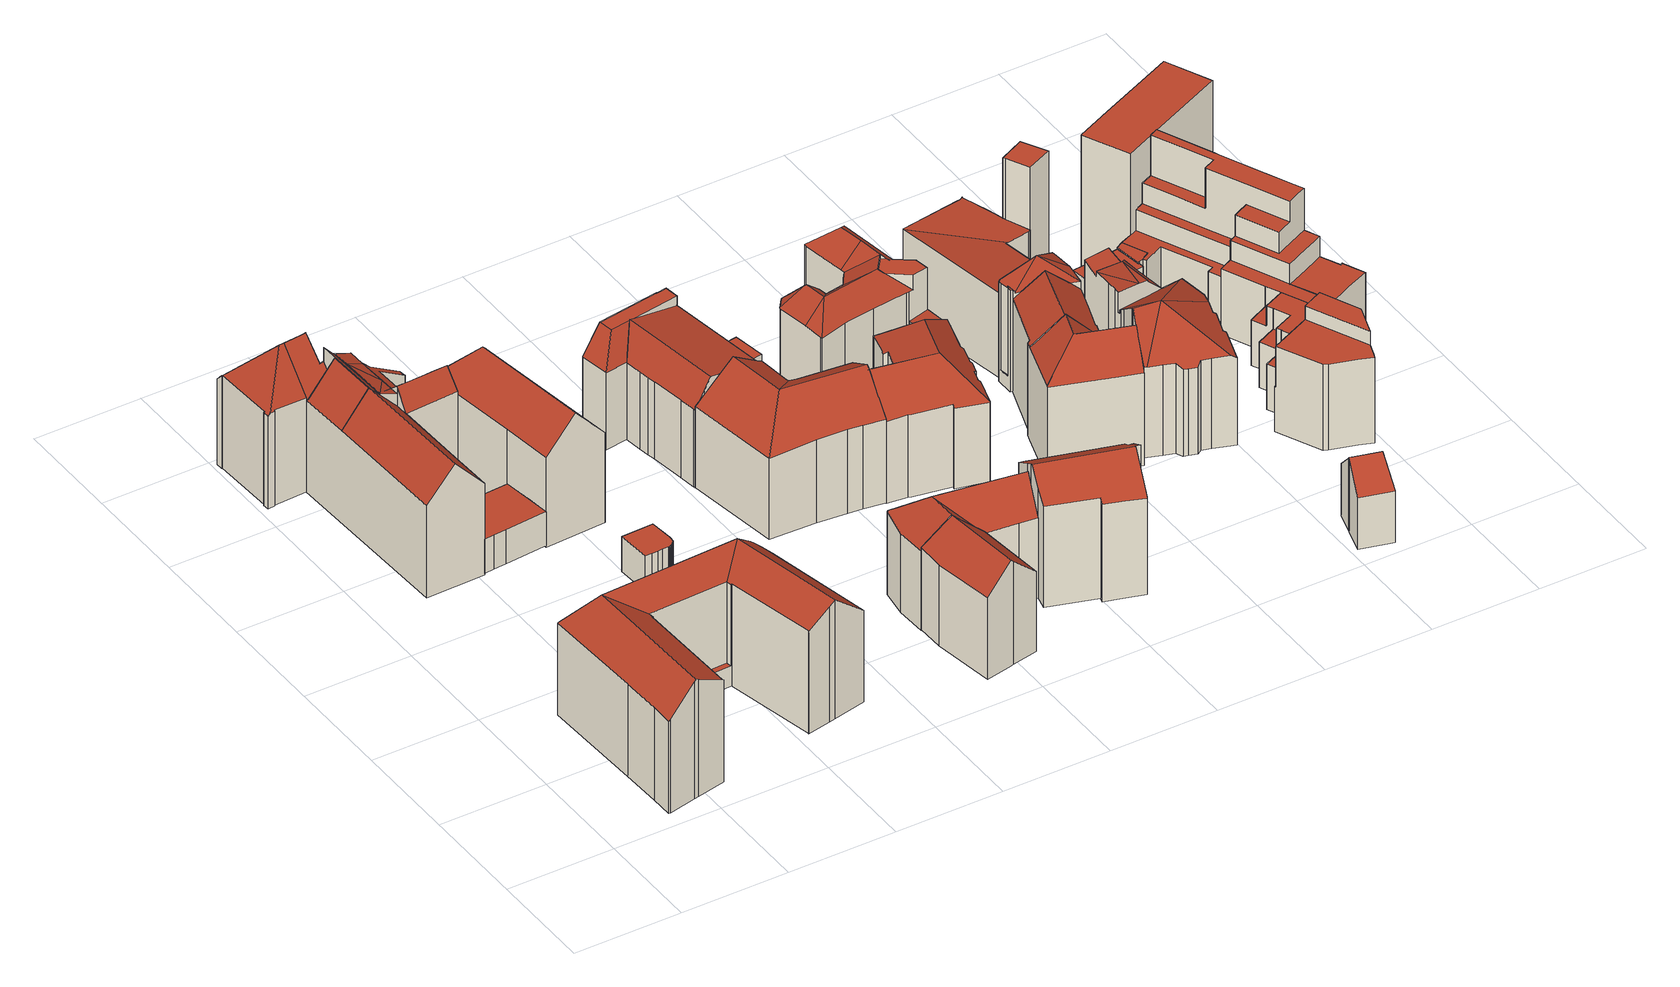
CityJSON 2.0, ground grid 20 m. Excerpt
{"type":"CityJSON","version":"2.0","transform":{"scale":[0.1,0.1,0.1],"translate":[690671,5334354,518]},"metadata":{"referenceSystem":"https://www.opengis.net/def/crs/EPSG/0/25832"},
"CityObjects":{
"building1":{"type":"Building","attributes":{"Gemeindeschluessel":"09162000","HoeheDach":"542.990","HoeheGrund":"519.610","Methode":"2000","NiedrigsteTraufeDesGebaeudes":"523.615","Geometrietyp2DReferenz":"3000","function":"31001_1000","roofType":"3100","measuredHeight":23.38,"storeysAboveGround":6},"geometry":[{"type":"MultiSurface","lod":"2","boundaries":[[[0,1,2,3]],[[4,5,6,7]],[[8,9,10,11]],[[12,3,2,13]],[[14,15,16,17,18,19,20,21,22,4,7,23,24,11,10,25,26,27,28,29,30]],[[26,25,31,32]],[[8,33,34,6,5,35,1,36,9]],[[37,38,3,12]],[[7,6,34,23]],[[0,39,32,31,36,1]],[[14,40,41,15]],[[14,30,42,43,40]],[[15,41,44,16]],[[27,45,46,28]],[[31,25,10,9,36]],[[13,2,47,48]],[[24,33,8,11]],[[49,50,18,17]],[[51,52,20,19]],[[21,53,54,22]],[[55,42,30,29]],[[27,26,32,39,45]],[[19,18,50,38,37,48,47,51]],[[23,34,33,24]],[[48,37,12,13]],[[46,55,29,28]],[[4,22,54,35,5]],[[49,44,41,40,43,0,3,38,50]],[[20,52,53,21]],[[16,44,49,17]],[[55,46,45,39,0,43,42]],[[51,47,2,1,35,54,53,52]]],"semantics":{"surfaces":[{"type":"RoofSurface"},{"type":"WallSurface"},{"type":"GroundSurface"}],"values":[0,1,1,1,2,1,0,1,1,0,1,1,1,1,1,1,1,1,1,1,1,1,1,1,0,1,1,0,1,1,0,0]}}]},
"building2":{"type":"Building","attributes":{"Gemeindeschluessel":"09162000","HoeheDach":"526.197","HoeheGrund":"519.450","Methode":"1000","NiedrigsteTraufeDesGebaeudes":"526.197","Geometrietyp2DReferenz":"3000","function":"31001_9998","roofType":"1000","measuredHeight":6.75},"geometry":[{"type":"MultiSurface","lod":"2","boundaries":[[[56,57,58,59,60,61,62,63]],[[64,63,62,65]],[[60,59,66,67,68,61]],[[69,57,56,70]],[[65,62,61,68]],[[70,56,63,64]],[[69,71,66,59,58,57]],[[71,69,70,64,65,68,67,66]]],"semantics":{"surfaces":[{"type":"RoofSurface"},{"type":"WallSurface"},{"type":"GroundSurface"}],"values":[0,1,1,1,1,1,1,2]}}]},
"building3":{"type":"Building","attributes":{"name":"Berufsfachschule","Gemeindeschluessel":"09162000","HoeheDach":"544.620","HoeheGrund":"519.213","Methode":"2000","NiedrigsteTraufeDesGebaeudes":"532.656","Geometrietyp2DReferenz":"3000","function":"31001_9998","roofType":"3200","measuredHeight":25.41,"storeysAboveGround":3},"geometry":[{"type":"MultiSurface","lod":"2","boundaries":[[[72,73,74,75,76]],[[77,78,79,80,81]],[[82,79,78,83,84,85,86]],[[87,88,89,90]],[[91,92,93,94]],[[95,96,97,98,99,100]],[[93,92,101,102,103,104]],[[105,106,74,73,107,108,109,110]],[[111,112,113,114,115,80,79,82,116,117,118,91,94,119,120,121,122,123,124,125,126,127,128,129,130,131,132,133,134,135,136,137,138,139,140,141,142,143,144,87,90]],[[145,146,86,147,103,102]],[[131,148,149,132]],[[127,150,151,128]],[[120,152,153,121]],[[154,75,74,106]],[[155,156,154,157,158,98,97,77,81]],[[143,159,160,144]],[[161,162,160,159,163]],[[136,135,164,165,166]],[[136,166,167,95,100,168,169,170,171,137]],[[123,172,173,124]],[[95,167,174,175,176,96]],[[133,177,178,134]],[[78,77,97,179,83]],[[109,108,180]],[[126,181,150,127]],[[157,182,183,99,158]],[[129,184,185,130]],[[137,171,186,138]],[[86,85,187,174,167,166,165,147]],[[119,188,152,120]],[[97,96,176,179]],[[116,146,145,117]],[[128,151,184,129]],[[182,106,105]],[[189,111,90,89,190]],[[191,192,169,168]],[[143,142,107,73,72,163,159]],[[87,144,160,162,88]],[[190,89,88,162,161]],[[155,115,114,156]],[[139,193,194,140]],[[194,195,141,140]],[[196,105,110,197,198,192]],[[158,99,98]],[[187,175,174]],[[182,105,196,183]],[[113,76,75,154,156,114]],[[99,183,191,168,100]],[[111,189,199,112]],[[179,176,83]],[[164,135,134,178]],[[118,117,145,102,101]],[[109,197,110]],[[83,176,175,187,84]],[[112,199,76,113]],[[187,85,84]],[[194,193,186,171,170,198,197,109,180,195]],[[122,121,153,200,201]],[[196,192,191]],[[125,202,181,126]],[[130,185,148,131]],[[183,196,191]],[[115,155,81,80]],[[147,200,153,152,188,104,103]],[[122,201,172,123]],[[124,173,202,125]],[[116,82,86,146]],[[186,193,139,138]],[[147,165,164,178,177,149,148,185,184,151,150,181,202,173,172,201,200]],[[170,169,192,198]],[[119,94,93,104,188]],[[154,106,182,157]],[[72,76,199,189,190,161,163]],[[132,149,177,133]],[[142,141,195,180,108,107]],[[118,101,92,91]]],"semantics":{"surfaces":[{"type":"WallSurface"},{"type":"RoofSurface"},{"type":"GroundSurface"}],"values":[0,0,0,0,0,1,1,1,2,1,0,0,0,1,1,0,1,0,0,0,0,0,1,0,0,0,0,0,1,0,0,0,0,0,0,1,0,0,1,0,0,0,0,0,0,1,0,0,0,0,0,0,0,1,0,0,1,0,1,0,0,1,0,1,0,0,0,0,1,0,0,0,1,0,0,0]}}]},
"building4":{"type":"Building","attributes":{"Gemeindeschluessel":"09162000","HoeheDach":"526.463","HoeheGrund":"519.605","Methode":"2000","NiedrigsteTraufeDesGebaeudes":"526.463","Geometrietyp2DReferenz":"3000","function":"31001_9998","roofType":"1000","measuredHeight":6.86,"storeysAboveGround":1},"geometry":[{"type":"MultiSurface","lod":"2","boundaries":[[[203,204,205,206]],[[207,208,209,210]],[[211,212,213,214]],[[215,216,217,218]],[[218,217,212,211]],[[210,209,219,220]],[[221,213,212,217,216,205,204,222,223,224,219,209,208,225,226,227,228]],[[229,222,204,203]],[[230,227,226,231]],[[232,230,231,233,207,210,220,234,235,229,203,206,215,218,211,214,236]],[[220,219,224,234]],[[235,223,222,229]],[[206,205,216,215]],[[236,221,228,232]],[[232,228,227,230]],[[233,225,208,207]],[[234,224,223,235]],[[231,226,225,233]],[[214,213,221,236]]],"semantics":{"surfaces":[{"type":"WallSurface"},{"type":"RoofSurface"},{"type":"GroundSurface"}],"values":[0,0,0,0,0,0,1,0,0,2,0,0,0,0,0,0,0,0,0]}}]},
"building5":{"type":"Building","attributes":{"Gemeindeschluessel":"09162000","HoeheDach":"540.506","HoeheGrund":"519.710","Methode":"1000","NiedrigsteTraufeDesGebaeudes":"535.408","Geometrietyp2DReferenz":"3000","function":"31001_9998","roofType":"3100","measuredHeight":20.8,"storeysAboveGround":5},"geometry":[{"type":"MultiSurface","lod":"2","boundaries":[[[237,238,239,240,241,242]],[[243,244,245,246,241,240,239,247,248]],[[247,249,250,248]],[[245,244,243,251,252,253]],[[248,250,251,243]],[[253,252,237,242,254]],[[245,253,254,246]],[[239,238,249,247]],[[252,251,250,249,238,237]],[[246,254,242,241]]],"semantics":{"surfaces":[{"type":"WallSurface"},{"type":"GroundSurface"},{"type":"RoofSurface"}],"values":[0,1,0,0,0,2,0,0,2,0]}}]},
"building6":{"type":"Building","attributes":{"Gemeindeschluessel":"09162000","HoeheDach":"540.410","HoeheGrund":"519.530","Methode":"2000","NiedrigsteTraufeDesGebaeudes":"534.969","Geometrietyp2DReferenz":"3000","function":"31001_9998","roofType":"3100","measuredHeight":20.88,"storeysAboveGround":5},"geometry":[{"type":"MultiSurface","lod":"2","boundaries":[[[255,256,257,258,259,260]],[[261,262,263,264]],[[265,266,267,268]],[[255,264,269,270,271,256]],[[259,272,273,274,260]],[[272,259,258,275]],[[266,265,274,273]],[[275,258,257,276]],[[277,271,270,278]],[[264,263,279,269]],[[280,255,260,274,265,268]],[[277,276,257,256,271]],[[277,278,279,263,262,267,266,273,272,275,276]],[[267,262,261,280,268]],[[280,261,264,255]],[[278,270,269,279]]],"semantics":{"surfaces":[{"type":"RoofSurface"},{"type":"WallSurface"},{"type":"GroundSurface"}],"values":[0,1,1,0,1,1,1,1,1,1,0,1,2,1,0,1]}}]},
"building7":{"type":"Building","attributes":{"Gemeindeschluessel":"09162000","HoeheDach":"541.495","HoeheGrund":"519.503","Methode":"2000","NiedrigsteTraufeDesGebaeudes":"535.380","Geometrietyp2DReferenz":"3000","function":"31001_1000","roofType":"3100","measuredHeight":21.99,"storeysAboveGround":5},"geometry":[{"type":"MultiSurface","lod":"2","boundaries":[[[281,282,283,284,285]],[[286,287,288,289]],[[290,291,292,293,294]],[[295,296,297,298,299]],[[300,301,302,303]],[[298,291,290,281,285,288,287,304,305,299]],[[306,307,303,302]],[[308,309,297,296]],[[295,299,305,310]],[[283,282,290,294,311]],[[298,297,309,312,313,291]],[[282,281,290]],[[314,312,309,308]],[[315,311,294,293]],[[316,315,293,292,317]],[[318,304,287,286]],[[312,314,301,300,313]],[[289,288,285,284]],[[295,310,318,286,289,284,283,311,315,316,306,302,301,314,308,296]],[[300,303,307,317,292,291,313]],[[310,305,304,318]],[[316,317,307,306]]],"semantics":{"surfaces":[{"type":"WallSurface"},{"type":"RoofSurface"},{"type":"GroundSurface"}],"values":[0,0,1,0,0,1,0,0,0,0,1,1,0,0,0,0,0,0,2,1,0,0]}}]},
"building8":{"type":"Building","attributes":{"Gemeindeschluessel":"09162000","HoeheDach":"539.800","HoeheGrund":"519.420","Methode":"2000","NiedrigsteTraufeDesGebaeudes":"522.670","Geometrietyp2DReferenz":"3000","function":"31001_1000","roofType":"3100","measuredHeight":20.38,"storeysAboveGround":6},"geometry":[{"type":"MultiSurface","lod":"2","boundaries":[[[319,320,321,322]],[[323,324,325,326]],[[327,328,329,330]],[[331,332,333,334]],[[335,336,322,337]],[[338,339,336,335]],[[340,341,342,343]],[[344,329,328,345,346,347,348,349,350,351,352,353,354,355,356,357,358,359,338,335,337,360,331,334,323,326]],[[361,362,363,364]],[[328,327,365,345]],[[347,366,367,348]],[[357,368,369,358]],[[344,326,325,370,371]],[[354,363,372,355]],[[322,336,339,373,369,368,319]],[[327,330,374,375,376,377,378,367,366,379,365]],[[350,377,376,351]],[[343,342,380]],[[381,376,382,362,361]],[[374,371,370,343,380,375]],[[345,365,379,346]],[[353,364,363,354]],[[351,376,381,352]],[[382,375,380]],[[360,383,332,331]],[[358,369,373,359]],[[343,370,325,324,333,332,383,321,320,340]],[[357,356,384,341,340,320,319,368]],[[355,372,384,356]],[[346,379,366,347]],[[353,352,381,361,364]],[[348,367,378,349]],[[376,375,382]],[[329,344,371,374,330]],[[362,382,380,342,341,384,372,363]],[[334,333,324,323]],[[359,373,339,338]],[[337,322,321,383,360]],[[349,378,377,350]]],"semantics":{"surfaces":[{"type":"WallSurface"},{"type":"GroundSurface"},{"type":"RoofSurface"}],"values":[0,0,0,0,0,0,0,1,2,0,0,0,0,0,2,2,0,0,2,2,0,0,0,0,0,0,2,0,0,0,0,0,0,0,2,0,0,0,0]}}]},
"building9":{"type":"Building","attributes":{"Gemeindeschluessel":"09162000","HoeheDach":"543.501","HoeheGrund":"519.580","Methode":"1000","NiedrigsteTraufeDesGebaeudes":"538.646","Geometrietyp2DReferenz":"3000","function":"31001_1000","roofType":"3100","measuredHeight":23.92,"storeysAboveGround":4},"geometry":[{"type":"MultiSurface","lod":"2","boundaries":[[[385,386,387,388,389,390]],[[391,392,393,394]],[[395,396,397,398,399,400]],[[401,402,403,404,392,391]],[[405,406,407,408]],[[388,387,409,410]],[[396,395,411,412,413,402,401,391,394,414,390,389,388,410,415,405,408,416,417,397]],[[393,392,404,403,418,419,386,385,420]],[[410,409,421,415]],[[394,393,420,414]],[[419,422,400,399,398,423,424,407,406,421,409,387,386]],[[423,398,397,417,416,424]],[[418,403,402,413,412,411,422,419]],[[415,421,406,405]],[[408,407,424,416]],[[414,420,385,390]],[[395,400,422,411]]],"semantics":{"surfaces":[{"type":"WallSurface"},{"type":"GroundSurface"},{"type":"RoofSurface"}],"values":[0,0,0,0,0,0,1,2,0,0,2,0,0,0,0,0,0]}}]},
"building10":{"type":"Building","attributes":{"Gemeindeschluessel":"09162000","HoeheDach":"541.280","HoeheGrund":"519.390","Methode":"2000","NiedrigsteTraufeDesGebaeudes":"534.861","Geometrietyp2DReferenz":"3000","function":"31001_1000","roofType":"3200","measuredHeight":21.89,"storeysAboveGround":4},"geometry":[{"type":"MultiSurface","lod":"2","boundaries":[[[425,426,427,428]],[[429,430,431,432]],[[433,434,435,436]],[[437,438,439,440]],[[430,441,439,438,442,443,444,445,446,447,431]],[[428,427,448,449,450,451]],[[452,453,454,455,456,457]],[[458,459,460,461]],[[462,463,464,448,427,426,465,466]],[[462,466,467,468]],[[469,470,471,472]],[[445,444,473,474,435,434,446]],[[442,475,461,460,443]],[[464,463,462,468,476,477,469,472,458,461,475,437,440,478,429,432,479,480,433,436,481,482,457,456,455,483,484,450,449,448]],[[443,460,459,471,470,485,486,467,466,465,426,425,487,444]],[[488,489,451,450,484,483]],[[472,471,459,458]],[[477,485,470,469]],[[478,440,439,441,430,429]],[[455,454,488,483]],[[476,486,485,477]],[[447,446,434,433,480,479]],[[474,473,452,457,482,481,436,435]],[[444,487,425,428,451,489,488,454,453,452,473]],[[475,442,438,437]],[[468,467,486,476]],[[432,431,447,479]]],"semantics":{"surfaces":[{"type":"RoofSurface"},{"type":"WallSurface"},{"type":"GroundSurface"}],"values":[0,1,1,1,0,1,1,1,1,1,1,0,1,2,0,1,1,1,1,1,1,1,1,0,1,1,1]}}]},
"building11":{"type":"Building","attributes":{"Gemeindeschluessel":"09162000","HoeheDach":"521.880","HoeheGrund":"519.436","Methode":"2000","NiedrigsteTraufeDesGebaeudes":"521.880","Geometrietyp2DReferenz":"3000","function":"31001_2000","roofType":"1000","measuredHeight":2.44},"geometry":[{"type":"MultiSurface","lod":"2","boundaries":[[[490,491,492,493]],[[494,495,491,490]],[[494,496,497,495]],[[496,493,492,497]],[[495,497,492,491]],[[496,494,490,493]]],"semantics":{"surfaces":[{"type":"WallSurface"},{"type":"RoofSurface"},{"type":"GroundSurface"}],"values":[0,0,0,0,1,2]}}]},
"building12":{"type":"Building","attributes":{"Gemeindeschluessel":"09162000","HoeheDach":"537.360","HoeheGrund":"519.510","Methode":"2000","NiedrigsteTraufeDesGebaeudes":"533.496","Geometrietyp2DReferenz":"3000","function":"31001_2000","roofType":"3100","measuredHeight":17.85,"storeysAboveGround":3},"geometry":[{"type":"MultiSurface","lod":"2","boundaries":[[[498,499,500,501]],[[502,503,504]],[[505,506,507]],[[508,509,510]],[[511,512,513,514]],[[515,516,517,518,519,520,504,503,521,522]],[[512,523,524,525,526,513]],[[527,528,529,530]],[[531,515,522,532]],[[533,514,513,526,534]],[[511,535,536,523,512]],[[537,520,519,538,501,500]],[[539,540,541,542]],[[543,544,545,546,547]],[[548,517,516,549]],[[550,541,525,524,506,505]],[[538,551,548,549,552,553,554,555,527,530,556,544,543,535,511,514,533,539,542,498,501]],[[551,518,517,548]],[[499,498,542,541,550,557]],[[525,541,540,534,526]],[[505,557,550]],[[507,506,503,502]],[[545,558,522,521,503,546]],[[508,528,527,555,559,509]],[[503,506,536,547,546]],[[560,561,510,522,558]],[[515,552,549,516]],[[536,506,524,523]],[[562,554,553,531,532]],[[562,532,522,510,563]],[[552,515,531,553]],[[538,519,518,551]],[[533,534,540,539]],[[510,509,559,563]],[[561,529,528,508,510]],[[555,554,562,563,559]],[[520,537,504]],[[560,556,530,529,561]],[[505,507,502,504,537,500,499,557]],[[535,543,547,536]],[[545,544,556,560,558]]],"semantics":{"surfaces":[{"type":"WallSurface"},{"type":"RoofSurface"},{"type":"GroundSurface"}],"values":[0,0,0,1,0,1,1,0,1,0,0,0,0,0,0,1,2,0,0,1,0,0,1,0,1,1,0,1,0,1,0,0,0,1,1,0,0,0,1,0,0]}}]},
"building13":{"type":"Building","attributes":{"Gemeindeschluessel":"09162000","HoeheDach":"524.942","HoeheGrund":"519.380","Methode":"1000","NiedrigsteTraufeDesGebaeudes":"524.942","Geometrietyp2DReferenz":"3000","function":"31001_1000","roofType":"1000","measuredHeight":5.56,"storeysAboveGround":1},"geometry":[{"type":"MultiSurface","lod":"2","boundaries":[[[564,565,566,567,568]],[[569,566,565,570]],[[571,572,569,570,573]],[[570,565,564,573]],[[572,567,566,569]],[[571,568,567,572]],[[573,564,568,571]]],"semantics":{"surfaces":[{"type":"RoofSurface"},{"type":"WallSurface"},{"type":"GroundSurface"}],"values":[0,1,2,1,1,1,1]}}]},
"building14":{"type":"Building","attributes":{"Gemeindeschluessel":"09162000","HoeheDach":"528.381","HoeheGrund":"519.430","Methode":"1000","NiedrigsteTraufeDesGebaeudes":"527.887","Geometrietyp2DReferenz":"3000","function":"31001_1000","roofType":"1000","measuredHeight":8.95,"storeysAboveGround":2},"geometry":[{"type":"MultiSurface","lod":"2","boundaries":[[[569,574,575,576,570]],[[577,578,579,580,581]],[[574,580,579,575]],[[569,581,580,574]],[[570,577,581,569]],[[575,579,578,576]],[[576,578,577,570]]],"semantics":{"surfaces":[{"type":"GroundSurface"},{"type":"RoofSurface"},{"type":"WallSurface"}],"values":[0,1,2,2,2,2,2]}}]},
"building15":{"type":"Building","attributes":{"name":"Staatl. Berufsfachschule für Logopädie am Klinikum der Universität München","Gemeindeschluessel":"09162000","HoeheDach":"542.420","HoeheGrund":"518.100","Methode":"2000","NiedrigsteTraufeDesGebaeudes":"520.648","Geometrietyp2DReferenz":"3000","function":"31001_9998","roofType":"1000","measuredHeight":24.32,"storeysAboveGround":3},"geometry":[{"type":"MultiSurface","lod":"2","boundaries":[[[582,583,584]],[[585,586,587,588,589,590,591]],[[592,593,594,595,596,597]],[[584,598,599,600,582]],[[601,602,603,604,605,606,607,608,609,610,611,612,613,614]],[[615,616,617,618,619,620,621,622,623]],[[618,624,625,626,619]],[[627,598,584,583,628,629,630,631,632,633]],[[634,635,636,637,638,639]],[[640,637,636,641]],[[642,643,644,645,587,586]],[[646,625,624,647]],[[612,611,610,648,649,650]],[[651,652,653,654,655]],[[582,600,628,583]],[[656,657,658,659,660,661,662,663,664,665,666,667,668,651,655,669,670,646,647,671,672,673,595,594,593,674,675,676,677,678,591,590,589,633,632,631,630,679,680,681,682,683,684,685,650,649,648,686,687,688,689,690]],[[651,668,667,691,692,652]],[[672,693,694,673]],[[695,615,623,696]],[[609,608,687,686,648,610]],[[697,698,691,667,666,665,699]],[[700,701,702,643]],[[703,663,662,661,660,659,704,705,641,636,635]],[[673,694,596,595]],[[643,702,701,706,634,644]],[[672,671,647,624,618,617,693]],[[659,658,657,656,604,603,602,704]],[[616,615,695]],[[707,592,597,708,695,696,709]],[[655,654,710,669]],[[683,682,681,680,638,637,640,711,601,614,684]],[[712,626,625,646,670,669,710]],[[709,696,623,622,713,678,677,676,675]],[[689,606,605,690]],[[614,613,612,650,685,684]],[[588,587,645,599,598,627]],[[653,714,698,697,706,715,654]],[[711,640,641,705,704,602,601]],[[600,599,645,644]],[[678,713,585,591]],[[652,692,691,698,714,653]],[[715,706,701]],[[699,665,664,663,703,716]],[[629,639,638,680,679,630]],[[708,597,596,694,693,617,616,695]],[[687,608,607,688]],[[674,593,592,707,709,675]],[[600,644,634,639,629,628]],[[716,703,635,634]],[[690,605,604,656]],[[626,712,620,619]],[[589,588,627,633]],[[621,700,643,642,586,585,713,622]],[[620,712,710,654,715,701,700,621]],[[706,697,699,716,634]],[[688,607,606,689]]],"semantics":{"surfaces":[{"type":"RoofSurface"},{"type":"WallSurface"},{"type":"GroundSurface"}],"values":[0,1,1,1,0,1,0,1,0,1,1,1,1,1,1,2,1,1,0,1,1,1,1,1,0,1,1,0,0,1,1,1,1,1,1,0,1,0,1,1,0,1,1,1,0,1,1,0,0,1,1,1,0,0,0,1]}}]},
"building16":{"type":"Building","attributes":{"Gemeindeschluessel":"09162000","HoeheDach":"534.686","HoeheGrund":"519.850","Methode":"1000","NiedrigsteTraufeDesGebaeudes":"530.105","Geometrietyp2DReferenz":"3000","function":"31001_9998","roofType":"3100","measuredHeight":14.84,"storeysAboveGround":3},"geometry":[{"type":"MultiSurface","lod":"2","boundaries":[[[717,718,719,720]],[[721,722,723,724,725,726]],[[727,728,722,721,726,729]],[[722,728,730,731,732,733,734,723]],[[720,719,733,732]],[[724,723,734,733,719,718,735,725]],[[736,735,718,717]],[[731,730,728,727,729,737,736,717,720,732]],[[726,725,735,736,737,729]]],"semantics":{"surfaces":[{"type":"WallSurface"},{"type":"RoofSurface"},{"type":"GroundSurface"}],"values":[0,1,0,0,0,1,0,2,0]}}]},
"building17":{"type":"Building","attributes":{"Gemeindeschluessel":"09162000","HoeheDach":"543.390","HoeheGrund":"519.600","Methode":"2000","NiedrigsteTraufeDesGebaeudes":"536.270","Geometrietyp2DReferenz":"3000","function":"31001_9998","roofType":"9999","measuredHeight":23.79,"storeysAboveGround":4},"geometry":[{"type":"MultiSurface","lod":"2","boundaries":[[[738,739,740,741,742]],[[743,744,745,746,747,748]],[[749,750,751]],[[752,753,754,755]],[[756,757,746,745]],[[742,758,738]],[[759,749,751,760,740,739]],[[761,762,763,764]],[[765,766,762,761]],[[760,751,750,767,768,769,770,771,772,741,740]],[[773,774,775,776,777,778]],[[779,780,781,782]],[[783,784,785,786]],[[787,779,782,788,789,790,791]],[[743,748,792,793]],[[755,754,775,774]],[[794,795,796,797,791,790,798,799,800,801]],[[788,782,781,802,803,804,805,806,807,808,809]],[[810,811,812,813,814,815]],[[764,763,794,801]],[[786,785,812,811]],[[816,817,818,819]],[[802,781,780,739,820]],[[767,821,757,756,822,768]],[[823,780,779]],[[797,824,825,826,827,749,759,823,779,787,791]],[[820,738,758,804,803,802]],[[744,743,793,752,755,774,773,778,816,819,828,783,786,811,810,815,829,830,765,761,764,801,800,799,798,831,809,808,807,806,805,832,772,771,770,769,768,822,756,745]],[[828,833,784,783]],[[790,789,788,809,831,798]],[[812,785,784,833,818,817,777,776,834,813]],[[835,836,766,765,830,829]],[[796,795,825,824]],[[747,746,757,821,834]],[[804,758,742,741,772,832,805]],[[793,792,753,752]],[[813,834,836,835,814]],[[815,814,835,829]],[[820,739,738]],[[778,777,817,816]],[[819,818,833,828]],[[834,825,795,794,763,762,766,836]],[[776,775,754,753,792,748,747,834]],[[739,780,823,759]],[[824,797,796]],[[834,821,767,750,749,827,826,825]]],"semantics":{"surfaces":[{"type":"RoofSurface"},{"type":"WallSurface"},{"type":"GroundSurface"}],"values":[0,1,1,1,1,1,0,1,1,1,1,0,1,0,1,1,1,1,1,1,1,1,1,1,0,1,0,2,1,1,0,1,1,0,1,1,0,1,1,1,1,0,0,1,0,0]}}]},
"building18":{"type":"Building","attributes":{"Gemeindeschluessel":"09162000","HoeheDach":"545.996","HoeheGrund":"518.125","Methode":"1000","NiedrigsteTraufeDesGebaeudes":"545.996","Geometrietyp2DReferenz":"3000","function":"31001_2000","roofType":"1000","measuredHeight":27.87},"geometry":[{"type":"MultiSurface","lod":"2","boundaries":[[[690,837,838,839]],[[838,837,840,841]],[[689,842,843,688]],[[843,841,840,688]],[[690,689,688,840,837]],[[690,839,842,689]],[[842,839,838,841,843]]],"semantics":{"surfaces":[{"type":"WallSurface"},{"type":"GroundSurface"},{"type":"RoofSurface"}],"values":[0,0,0,0,1,0,2]}}]},
"building19":{"type":"Building","attributes":{"Gemeindeschluessel":"09162000","HoeheDach":"528.374","HoeheGrund":"518.418","Methode":"2000","NiedrigsteTraufeDesGebaeudes":"522.113","Geometrietyp2DReferenz":"3000","function":"31001_9998","roofType":"1000","measuredHeight":9.96,"storeysAboveGround":1},"geometry":[{"type":"MultiSurface","lod":"2","boundaries":[[[844,845,846,847]],[[848,849,850,851]],[[847,846,849,848]],[[852,853,854,855,856,857]],[[858,859,860,861,855,854]],[[858,854,853,862]],[[863,864,860,859]],[[861,860,864,850,849,846,845,865,866]],[[867,852,857,868]],[[858,862,867,868,869,844,847,848,851,863,859]],[[869,868,857,856,866,865]],[[869,865,845,844]],[[851,850,864,863]],[[852,867,862,853]],[[855,861,866,856]]],"semantics":{"surfaces":[{"type":"WallSurface"},{"type":"RoofSurface"},{"type":"GroundSurface"}],"values":[0,0,0,1,0,0,0,1,0,2,0,0,0,0,0]}}]},
"building20":{"type":"Building","attributes":{"Gemeindeschluessel":"09162000","HoeheDach":"528.663","HoeheGrund":"519.218","Methode":"1000","NiedrigsteTraufeDesGebaeudes":"528.663","Geometrietyp2DReferenz":"3000","function":"31001_2000","roofType":"1000","measuredHeight":9.45},"geometry":[{"type":"MultiSurface","lod":"2","boundaries":[[[870,871,872,873,874,875]],[[876,877,878,879,880,881]],[[880,871,870,881]],[[877,874,873,878]],[[881,870,875,876]],[[879,872,871,880]],[[878,873,872,879]],[[876,875,874,877]]],"semantics":{"surfaces":[{"type":"RoofSurface"},{"type":"GroundSurface"},{"type":"WallSurface"}],"values":[0,1,2,2,2,2,2,2]}}]},
"building21":{"type":"Building","attributes":{"Gemeindeschluessel":"09162000","HoeheDach":"544.840","HoeheGrund":"519.750","Methode":"2000","NiedrigsteTraufeDesGebaeudes":"528.710","Geometrietyp2DReferenz":"3000","function":"31001_9998","roofType":"1000","measuredHeight":25.09,"storeysAboveGround":4},"geometry":[{"type":"MultiSurface","lod":"2","boundaries":[[[882,883,884,885]],[[886,887,888,889,890,891,892,893,894,895]],[[896,897,898,899]],[[900,901,902,903,896,899,904,905,906,907,908,909,910,911,912,913,914,915,916,917,918,919,920,921,922,923,924,925,926,927,928,929,930,931,932,933,934,935,936,937,938,939,940,941,942,943,944,945,946,947,948,949,950,951,952,953,954,955,882,885,956,957]],[[958,959,960,961,962,963]],[[933,886,895,964,934]],[[965,966,967,968]],[[969,970,957,956,885,884]],[[971,972,973,974,975,976]],[[904,977,978,905]],[[979,980,981,982,983,984,985,986,987,988,989]],[[907,974,973,908]],[[916,990,991,917]],[[975,992,993,976]],[[936,935,994,995,996,937]],[[913,997,998,914]],[[999,963,1000,1001,886,1002]],[[968,967,1003,931,930]],[[899,898,977,904]],[[873,872,1004,996,995,994,964,895,894,893,1005,1006,1007,1008,1009,1010,874]],[[1011,1012,950,949,948,1013]],[[1014,1015,1016,1017,1018]],[[989,988,987,890,889,888]],[[1019,1020,1021,1018,1017,993,1022,1023,1024,1025]],[[1026,1027,1028,1029,924,923,922]],[[1030,1031,1032,1033,986,985,984,1034,1035,1036,1012,1011,1013,1037]],[[966,1038,1039,1040,1039,1038,1003,967]],[[965,1041,1038,966]],[[1042,1032,1031,1043]],[[937,996,1004,938]],[[938,1004,872,939]],[[1029,1028,1022,993,992,978,977,898,897,1040,1039,1038,1041,1044,1045,1046,1047]],[[1048,1049,1045,1044,928,927,926]],[[1050,1043,1031,1030,1037,1051]],[[984,983,1052,1053,883,882,955,954,953,1034]],[[1009,1008,1007,1054,1055,1056,1051,1037,1013,948,947,946,945,944,943]],[[874,1010,1009,943,942,941]],[[1057,1047,1046,1058]],[[939,872,873,940]],[[1059,997,913,912,911,1015,1014]],[[963,962,1060,1061,1062,1063,1053,1052,1064,1065,1066,1067,1000]],[[925,924,1029,1047,1057,1048,926]],[[1023,1022,1028,1027]],[[979,989,888,887]],[[931,1003,1068,932]],[[976,993,1017,1016,971]],[[1025,1024,1023,1027,1026,1069,1070,1071]],[[1015,911,910,909,972,971,1016]],[[921,1069,1026,922]],[[1072,1042,1043,1050,1051,1056]],[[1006,1005,893,892,1073,1074,1054,1007]],[[1075,1076,891,890,987,986,1033,1032,1042,1072,1056,1055]],[[915,914,998,1077,990,916]],[[1001,1000,1067,1066,1065,1064,1052,983,982,981,980,979,887,886]],[[918,917,991,1019,1025,1071,919]],[[1071,1070,1069,921,920,919]],[[992,975,974,907,906,905,978]],[[1003,1038,1039,1040,959,958,963,999,1002,1068]],[[1068,1002,886,933,932]],[[929,928,1044,1041,965,968,930]],[[908,973,972,909]],[[952,1035,1034,953]],[[1036,1035,952,951,950,1012]],[[1059,1014,1018,1021]],[[1057,1058,1049,1048]],[[1074,1073,892,891,1076,1075,1055,1054]],[[940,873,874,941]],[[896,903,902,901,900,957,970,1078,1079,960,959,1040,897]],[[961,960,1079,1078,970,969,884,883,1053,1063,1062,1061,1060,962]],[[991,990,1077,998,997,1059,1021,1020,1019]],[[1058,1046,1045,1049]],[[934,964,994,935]]],"semantics":{"surfaces":[{"type":"WallSurface"},{"type":"GroundSurface"},{"type":"RoofSurface"}],"values":[0,0,0,1,0,0,2,0,2,0,0,0,0,0,0,0,0,0,0,2,0,2,2,0,0,2,0,0,0,0,0,2,0,0,0,0,0,0,0,0,0,0,0,0,0,0,2,0,0,2,0,0,0,2,0,0,0,2,0,0,0,0,0,0,2,2,0,0,2,2,0,0]}}]},
"building22":{"type":"Building","attributes":{"Gemeindeschluessel":"09162000","HoeheDach":"544.633","HoeheGrund":"518.760","Methode":"1000","NiedrigsteTraufeDesGebaeudes":"544.633","Geometrietyp2DReferenz":"3000","function":"31001_9998","roofType":"1000","measuredHeight":25.87},"geometry":[{"type":"MultiSurface","lod":"2","boundaries":[[[1080,1081,1082,1083,1084,1085]],[[1086,1082,1081,1087]],[[1088,1084,1083,1089]],[[1089,1083,1082,1086]],[[1087,1081,1080,1090]],[[1091,1088,1089,1086,1087,1090]],[[1091,1085,1084,1088]],[[1090,1080,1085,1091]]],"semantics":{"surfaces":[{"type":"RoofSurface"},{"type":"WallSurface"},{"type":"GroundSurface"}],"values":[0,1,1,1,1,2,1,1]}}]}
},
"vertices":[
[423,306,250],[163,294,250],[224,250,216],[372,256,216],[167,26,16],[167,26,246],[116,15,200],[116,15,16],[110,132,198],[102,328,197],[102,328,16],[110,132,16],[372,256,56],[224,250,56],[467,86,16],[456,84,16],[411,75,16],[412,76,16],[375,246,16],[223,240,16],[229,41,16],[230,39,16],[176,28,16],[112,15,16],[112,58,16],[406,342,16],[462,344,16],[471,336,16],[482,326,16],[487,304,16],[529,99,16],[406,342,197],[462,344,198],[112,58,198],[112,15,197],[171,27,250],[103,328,198],[374,246,56],[374,246,216],[468,338,206],[467,86,249],[456,84,243],[529,99,197],[468,87,250],[411,75,217],[471,336,204],[482,326,197],[225,240,216],[225,240,56],[412,76,218],[375,246,217],[223,240,217],[229,41,217],[230,39,217],[176,28,247],[487,304,197],
[223,707,82],[245,709,82],[321,715,82],[325,715,82],[320,755,82],[312,810,82],[200,803,82],[204,706,82],[204,706,15],[200,803,15],[325,715,15],[320,755,15],[312,810,15],[245,709,15],[223,707,15],[321,715,15],
[286,994,189],[286,994,196],[291,955,232],[295,930,195],[295,930,189],[148,704,254],[94,703,194],[94,703,12],[204,706,12],[204,706,192],[82,1040,12],[86,941,194],[82,1037,194],[82,1037,195],[82,1040,198],[397,1008,12],[397,1008,189],[438,721,189],[438,721,12],[6,1046,12],[6,1046,195],[8,1046,197],[8,1046,12],[135,1073,255],[139,946,255],[140,946,254],[141,946,252],[162,948,231],[157,1076,231],[7,1034,195],[11,1034,199],[71,1103,266],[3,1162,196],[194,967,218],[195,951,232],[232,992,195],[231,993,195],[208,992,195],[193,992,195],[325,715,12],[312,810,12],[295,930,12],[196,925,12],[200,802,12],[20,1037,12],[20,1035,12],[7,1034,12],[3,1164,12],[2,1164,12],[1,1176,12],[80,1179,12],[80,1184,12],[83,1190,12],[88,1197,12],[93,1200,12],[102,1202,12],[108,1201,12],[112,1199,12],[118,1195,12],[121,1191,12],[123,1188,12],[125,1177,12],[114,1175,12],[124,1109,12],[127,1072,12],[204,1082,12],[218,1068,12],[280,1078,12],[281,1064,12],[229,1058,12],[232,992,12],[289,994,12],[329,1000,12],[20,1035,199],[20,1037,201],[80,1104,266],[121,1191,178],[123,1188,181],[102,1202,164],[108,1201,165],[2,1164,195],[1,1176,181],[196,925,193],[200,802,193],[196,925,194],[195,951,193],[162,948,230],[289,994,190],[329,1000,189],[350,944,252],[396,1008,190],[287,994,190],[124,1109,266],[124,1108,266],[127,1072,227],[135,1073,228],[157,1076,232],[190,1080,218],[190,1080,204],[204,1082,196],[80,1184,181],[83,1190,175],[136,1042,195],[136,1042,254],[139,946,254],[125,1177,193],[114,1175,194],[139,946,253],[231,993,180],[93,1200,165],[195,951,218],[162,948,232],[112,1199,168],[118,1195,174],[218,1068,187],[83,1037,195],[3,1164,195],[325,715,188],[382,718,252],[159,1044,232],[191,1047,218],[280,1078,147],[281,1064,147],[229,1058,180],[193,992,218],[193,992,205],[191,1047,205],[312,810,189],[77,1179,186],[80,1179,187],[88,1197,168],
[442,532,16],[442,532,85],[439,531,85],[439,531,16],[452,546,16],[452,546,85],[451,543,85],[451,543,16],[416,530,16],[416,530,85],[406,530,85],[406,530,16],[436,531,16],[436,531,85],[426,531,85],[426,531,16],[451,540,85],[451,540,16],[393,530,85],[445,534,85],[447,536,85],[449,538,85],[452,549,85],[452,552,85],[448,595,85],[389,593,85],[445,534,16],[448,595,16],[452,552,16],[389,593,16],[452,549,16],[449,538,16],[447,536,16],[393,530,16],
[760,206,225],[763,205,222],[763,205,17],[760,206,17],[707,212,17],[707,212,178],[781,56,17],[776,54,17],[725,44,17],[708,160,17],[817,199,17],[830,66,17],[817,199,174],[830,66,175],[781,56,220],[776,54,225],[725,44,178],[708,160,175],
[760,265,224],[924,240,224],[924,241,223],[936,286,180],[902,291,180],[713,320,180],[763,205,223],[763,205,15],[817,199,15],[817,199,170],[705,269,170],[705,269,15],[707,212,15],[707,212,170],[876,191,171],[909,186,172],[919,223,208],[902,291,15],[712,320,15],[712,320,179],[936,286,15],[924,241,15],[919,223,15],[909,186,15],[876,191,15],[762,205,224],
[638,542,174],[632,542,174],[632,542,15],[717,539,15],[717,539,179],[799,531,15],[799,531,180],[773,534,180],[773,534,15],[632,543,174],[699,619,235],[683,731,235],[624,723,188],[606,720,174],[851,598,15],[861,659,15],[861,659,198],[851,601,235],[851,598,233],[748,676,199],[748,676,15],[743,741,15],[743,741,196],[839,525,179],[849,585,223],[737,739,15],[737,739,200],[761,666,15],[761,666,201],[849,585,15],[606,720,15],[755,671,198],[751,674,197],[755,671,15],[624,723,15],[736,738,15],[736,738,201],[839,525,15],
[721,964,47],[721,964,173],[748,780,173],[748,780,47],[743,741,14],[743,741,188],[737,739,196],[737,739,14],[606,720,166],[606,720,14],[624,723,14],[624,723,196],[753,746,14],[753,746,174],[753,744,173],[753,744,14],[787,803,14],[787,803,47],[748,780,14],[771,910,14],[771,910,47],[703,961,197],[703,961,216],[707,935,216],[707,935,197],[736,738,14],[606,722,14],[605,724,14],[601,756,14],[592,818,14],[589,833,14],[586,853,14],[582,885,14],[540,879,14],[531,935,14],[567,941,14],[684,959,14],[684,958,14],[762,971,14],[848,984,14],[858,924,14],[753,748,14],[540,879,167],[571,914,216],[567,941,216],[531,935,166],[606,722,166],[601,756,166],[592,818,166],[762,971,47],[848,984,47],[736,739,197],[736,738,198],[684,959,216],[858,924,47],[638,725,218],[609,920,218],[582,885,166],[586,853,166],[589,833,166],[605,724,166],[618,921,216],[540,879,166],[609,920,216],[753,748,174],[684,958,216],
[909,187,234],[917,217,255],[919,223,251],[919,223,16],[917,217,16],[909,187,16],[988,122,16],[988,122,208],[991,131,214],[991,131,16],[1091,171,16],[1103,206,16],[1105,214,16],[1105,214,223],[1103,206,228],[1091,171,253],[1025,111,16],[1058,100,16],[1058,100,206],[1025,111,207],[947,284,16],[947,284,207],[1103,238,208],[1103,238,16],[924,241,239],[924,241,16],[1082,174,16],[1081,170,16],[1059,101,16],[902,159,16],[936,286,16],[1096,217,16],[1105,215,16],[1059,101,207],[1081,170,255],[902,159,215],[936,286,208],[1082,174,253],[1105,215,223],[1096,217,222],
[993,655,233],[1059,694,182],[1063,705,170],[948,732,170],[876,520,14],[876,520,177],[839,525,175],[839,525,14],[851,598,14],[851,598,226],[861,659,172],[861,659,14],[950,500,14],[950,500,173],[951,505,177],[951,505,14],[882,518,177],[1008,486,170],[1008,486,171],[966,568,233],[901,580,233],[850,591,233],[849,585,228],[1063,705,14],[948,732,14],[946,733,14],[946,733,169],[929,648,176],[929,649,176],[938,677,177],[938,677,14],[929,649,14],[929,648,14],[1020,541,14],[1020,541,176],[1025,540,170],[1025,540,14],[1039,624,14],[1040,627,14],[1059,694,14],[1040,627,182],[1039,624,181],[1045,622,175],[1045,622,14],[1031,563,14],[1031,563,172],[1027,564,175],[1027,564,14],[923,649,171],[922,649,171],[1008,486,14],[1035,589,14],[1039,588,14],[882,518,14],[849,585,14],[850,591,14],[922,649,14],[923,649,14],[933,683,14],[937,696,14],[1039,588,171],[1035,589,175],[987,637,233],[933,683,170],[937,696,170],
[895,721,14],[895,721,39],[885,787,39],[885,787,14],[942,744,14],[942,744,39],[934,798,14],[934,798,39],
[1098,845,15],[1098,845,186],[1102,821,186],[1102,821,15],[1028,851,186],[1028,851,194],[1037,844,186],[1061,874,186],[1052,881,194],[1052,881,186],[927,913,157],[886,907,158],[911,876,194],[992,1006,15],[992,1006,155],[992,1009,155],[992,1009,15],[885,787,155],[934,798,159],[992,806,158],[1060,816,156],[1065,816,156],[1073,817,156],[959,840,194],[917,833,194],[1005,924,155],[1045,928,194],[1038,974,194],[992,1009,156],[929,913,15],[929,913,155],[947,900,156],[947,900,15],[884,792,155],[879,827,156],[992,1010,15],[992,1010,155],[1006,915,15],[1006,915,155],[1073,817,186],[1065,816,15],[1018,1011,15],[1018,1011,157],[1072,1019,155],[1072,1019,15],[995,900,15],[984,885,15],[984,885,158],[986,886,157],[995,900,156],[992,806,15],[934,798,15],[1098,847,155],[1060,816,15],[885,787,15],[884,792,15],[870,888,15],[884,907,15],[950,880,15],[1098,847,186],[950,880,157],[884,907,157],[950,880,158],[947,897,158],[870,888,155],[870,889,156],
[998,760,69],[1071,771,69],[1065,816,69],[1060,816,69],[992,806,69],[1065,816,14],[1071,771,14],[992,806,14],[1060,816,14],[998,760,14],
[1102,821,14],[1110,764,14],[1073,758,14],[1071,771,99],[1073,758,99],[1110,764,104],[1102,821,104],[1065,816,99],
[1173,696,26],[1170,712,26],[1170,690,26],[1137,574,185],[1173,679,186],[1173,679,201],[1174,683,201],[1174,683,1],[1173,679,1],[1137,574,1],[1246,407,183],[1246,407,1],[1263,458,1],[1265,462,1],[1265,462,234],[1263,458,239],[1170,690,201],[1173,696,201],[1173,696,197],[1137,946,168],[1266,843,156],[1267,843,156],[1308,850,156],[1313,852,156],[1292,892,160],[1290,896,161],[1279,923,164],[1260,967,168],[1260,968,169],[1256,966,168],[1254,965,168],[1249,965,168],[1137,948,168],[1184,542,239],[1239,523,183],[1281,510,183],[1281,510,170],[1239,523,170],[1239,523,182],[1184,542,231],[1129,560,183],[1129,560,184],[1292,541,170],[1272,548,170],[1250,555,170],[1170,684,201],[1170,712,197],[1170,717,198],[1170,717,1],[1170,712,1],[1170,690,1],[1170,684,1],[1224,690,244],[1281,735,199],[1281,736,197],[1176,720,197],[1176,718,200],[1172,718,200],[1176,720,168],[1281,736,156],[1175,678,189],[1185,676,197],[1175,678,197],[1175,678,201],[1272,548,1],[1292,541,1],[1260,968,1],[1256,966,1],[1254,965,1],[1296,593,1],[1296,593,26],[1265,603,26],[1265,603,182],[1265,603,1],[1308,850,1],[1267,843,1],[1266,843,1],[1262,843,1],[1262,842,1],[1281,736,1],[1281,735,1],[1283,726,1],[1281,683,1],[1280,652,1],[1281,652,1],[1296,646,1],[1296,644,1],[1248,556,1],[1250,555,1],[1281,510,1],[1274,489,1],[1272,482,1],[1206,420,1],[1097,456,1],[1097,458,1],[1129,560,1],[1133,573,1],[1172,718,1],[1176,718,1],[1176,720,1],[1157,827,1],[1137,946,1],[1137,948,1],[1249,965,1],[1260,967,1],[1279,923,1],[1290,896,1],[1292,892,1],[1313,852,1],[1296,646,26],[1296,644,26],[1274,489,205],[1272,482,212],[1167,490,239],[1097,458,185],[1281,652,197],[1281,652,26],[1280,652,198],[1224,665,231],[1263,654,197],[1224,665,197],[1283,726,198],[1262,843,156],[1262,842,156],[1280,649,197],[1206,420,183],[1222,471,239],[1097,456,183],[1248,556,183],[1157,827,168],[1250,555,182],[1133,573,182],[1280,649,26],[1280,649,182],[1281,683,204],
[1415,72,19],[1415,72,160],[1426,110,121],[1426,110,19],[1452,6,121],[1460,4,121],[1466,50,167],[1465,51,167],[1413,65,167],[1400,20,121],[1452,6,19],[1460,4,19],[1400,20,19],[1466,50,19],[1466,54,19],[1472,97,19],[1472,97,121],[1466,54,164],[1414,67,165],[1414,67,19],[1413,65,19],
[1349,637,213],[1349,636,215],[1375,671,187],[1375,674,183],[1345,670,183],[1415,473,16],[1424,499,16],[1433,527,16],[1433,527,187],[1424,499,194],[1415,473,194],[1385,576,187],[1388,577,187],[1388,577,184],[1405,427,16],[1405,427,191],[1410,425,187],[1410,425,16],[1426,581,16],[1426,581,187],[1345,670,224],[1356,572,215],[1379,640,186],[1274,489,16],[1274,489,247],[1292,541,205],[1292,541,16],[1272,482,16],[1272,482,252],[1388,576,188],[1388,576,16],[1388,577,16],[1379,640,16],[1375,671,16],[1375,674,16],[1378,361,16],[1388,358,16],[1388,358,187],[1378,361,194],[1349,371,194],[1349,371,16],[1339,570,219],[1349,636,217],[1296,628,224],[1296,624,224],[1300,378,16],[1300,378,187],[1294,390,194],[1294,390,16],[1298,564,223],[1296,593,224],[1296,590,224],[1296,572,224],[1296,564,224],[1420,471,191],[1420,471,16],[1296,556,193],[1296,558,192],[1296,558,183],[1296,564,183],[1296,572,16],[1296,564,16],[1296,558,16],[1296,556,16],[1296,628,213],[1296,646,219],[1296,663,224],[1296,663,16],[1296,646,16],[1296,628,16],[1296,624,16],[1296,593,16],[1250,405,16],[1274,397,16],[1274,397,194],[1250,405,194],[1246,407,195],[1246,407,16],[1332,376,16],[1332,376,193],[1323,370,187],[1323,370,16],[1349,636,213],[1424,580,188],[1424,580,16],[1356,572,217],[1298,564,183],[1298,564,187],[1339,570,187],[1356,572,187],[1308,375,16],[1265,462,16],[1271,480,16],[1296,590,16],[1345,670,16],[1308,375,187],[1320,475,254],[1265,462,240],[1271,480,254],
[1361,873,1],[1361,873,280],[1313,852,280],[1336,918,1],[1336,918,280],[1292,892,280],[1290,896,280],
[1393,789,4],[1393,789,104],[1440,795,104],[1440,795,4],[1448,745,4],[1448,745,104],[1449,745,104],[1449,745,4],[1303,778,41],[1301,712,41],[1359,723,41],[1360,723,41],[1351,784,41],[1339,783,41],[1359,723,4],[1449,734,4],[1449,734,104],[1360,723,104],[1301,712,4],[1450,734,4],[1450,734,104],[1352,785,104],[1351,784,104],[1303,778,4],[1339,783,4],[1352,785,4],
[1447,745,107],[1449,745,107],[1458,749,107],[1473,757,107],[1453,802,107],[1440,795,107],[1440,795,12],[1453,802,12],[1473,757,12],[1458,749,12],[1449,745,12],[1447,745,12],
[1687,525,18],[1687,525,146],[1691,527,146],[1691,527,18],[1545,627,186],[1558,633,186],[1558,633,227],[1570,639,227],[1587,647,227],[1587,647,148],[1570,639,148],[1570,639,107],[1558,633,107],[1545,627,107],[1584,431,18],[1584,431,147],[1588,422,147],[1588,422,18],[1667,469,18],[1648,460,18],[1625,450,18],[1601,439,18],[1592,414,18],[1581,409,18],[1582,408,18],[1594,384,18],[1591,383,18],[1592,377,18],[1603,333,18],[1603,332,18],[1584,275,18],[1576,252,18],[1573,244,18],[1548,253,18],[1501,268,18],[1494,271,18],[1456,352,18],[1456,354,18],[1493,371,18],[1494,371,18],[1476,410,18],[1514,427,18],[1515,428,18],[1510,436,18],[1497,465,18],[1534,483,18],[1535,483,18],[1529,495,18],[1517,521,18],[1555,539,18],[1520,615,18],[1545,627,18],[1528,665,18],[1540,671,18],[1525,703,18],[1499,760,18],[1461,742,18],[1458,749,18],[1473,757,18],[1453,802,18],[1463,807,18],[1476,812,18],[1477,813,18],[1489,818,18],[1506,826,18],[1528,836,18],[1544,843,18],[1567,791,18],[1588,743,18],[1592,734,18],[1627,655,18],[1650,606,18],[1658,588,18],[1670,561,18],[1694,519,18],[1709,487,18],[1611,481,147],[1625,450,147],[1625,450,146],[1611,481,146],[1591,524,146],[1591,524,147],[1528,665,107],[1529,495,107],[1567,512,107],[1555,539,107],[1517,521,107],[1694,519,146],[1709,487,146],[1603,333,107],[1592,377,107],[1591,383,107],[1594,384,107],[1582,408,107],[1571,404,107],[1592,414,147],[1581,409,147],[1592,557,186],[1604,563,186],[1621,571,186],[1643,581,186],[1658,588,186],[1658,588,268],[1643,581,268],[1621,571,268],[1621,571,227],[1604,563,227],[1592,557,227],[1501,268,187],[1494,271,187],[1582,408,147],[1571,404,147],[1540,671,107],[1525,703,107],[1499,760,107],[1576,252,187],[1573,244,187],[1579,551,147],[1591,524,186],[1579,551,186],[1545,627,147],[1555,539,147],[1461,742,107],[1538,709,107],[1512,766,107],[1489,818,107],[1477,813,107],[1476,812,107],[1463,807,107],[1567,791,268],[1588,743,268],[1544,843,268],[1584,275,214],[1603,332,214],[1603,333,214],[1571,404,214],[1533,387,214],[1456,352,187],[1494,369,187],[1533,387,187],[1533,387,147],[1533,387,107],[1494,369,107],[1456,352,107],[1476,410,107],[1514,427,107],[1514,427,147],[1515,428,147],[1552,784,268],[1577,727,268],[1555,717,268],[1587,647,268],[1650,606,268],[1627,655,268],[1592,734,268],[1528,836,268],[1567,512,147],[1587,470,147],[1601,439,147],[1529,495,147],[1555,717,188],[1577,727,188],[1535,483,147],[1534,483,147],[1548,453,147],[1510,436,147],[1497,465,107],[1534,483,107],[1552,784,188],[1528,836,188],[1670,561,186],[1670,561,146],[1489,818,148],[1506,826,148],[1506,826,188],[1510,436,107],[1548,453,107],[1584,275,187],[1605,530,146],[1617,536,146],[1634,544,146],[1656,554,146],[1656,554,186],[1634,544,186],[1617,536,186],[1605,530,186],[1520,615,147],[1494,371,107],[1493,371,107],[1456,354,107],[1530,774,188],[1538,709,148],[1512,766,148],[1530,774,148],[1555,717,148],[1548,253,187],[1667,469,146],[1648,460,146],
[1476,812,266],[1544,843,266],[1688,907,266],[1650,991,266],[1504,927,266],[1437,897,266],[1688,907,8],[1544,843,8],[1504,927,8],[1650,991,8],[1476,812,8],[1437,897,8]
]}
